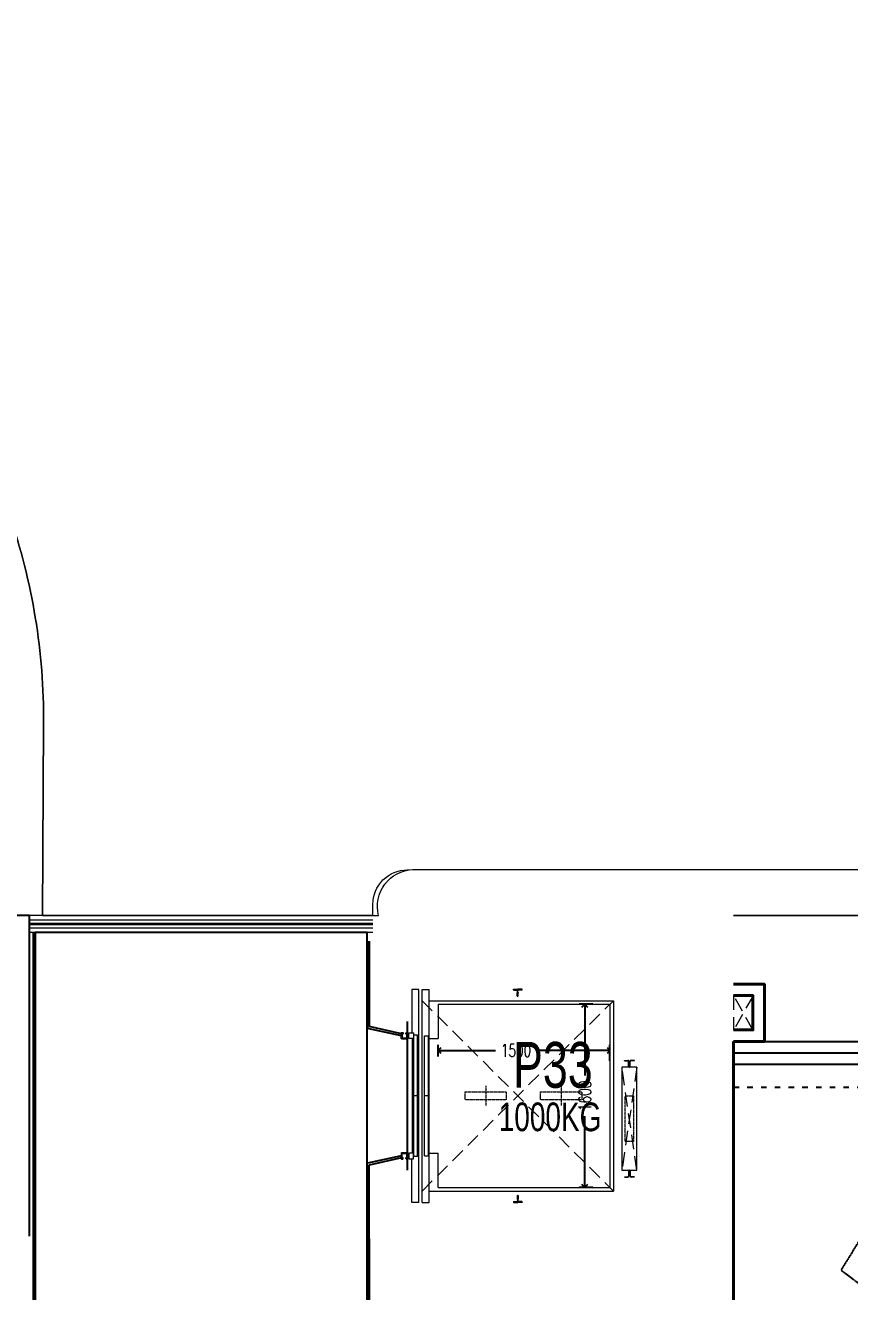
# Model space of a CAD drawing. Header units: millimetres. Extents: x -361654186 to 361255443, y -278569811 to 278836587.
# Drawn here: x -39959 to -32759, y 24885 to 35943 of the extents above; entities that cross this region are included whole.
import ezdxf
from ezdxf.xclip import XClip

# ---------------------------------------------------------------- set-up
doc = ezdxf.new("R2010")
doc.units = ezdxf.units.MM
doc.header["$MEASUREMENT"] = 0
doc.header["$XCLIPFRAME"] = 0
for name, pattern in [('220403_HDN_Penthouse Plan$0$HIDDEN', [0.375, 0.25, -0.125]), ('ACAD_ISO03W100', [30, 12, -18]), ('HIDDEN', [0.375, 0.25, -0.125]), ('Xref_ST_MBDV Cot vach 30.7.2022$0$CENTERX2', [4, 2.5, -0.5, 0.5, -0.5]), ('Xref_ST_MBDV Cot vach 30.7.2022$0$HIDDEN', [0.375, 0.25, -0.125]), ('Xref_ST_MBDV Cot vach 30.7.2022$0$PHANTOMX2', [5, 2.5, -0.5, 0.5, -0.5, 0.5, -0.5])]:
    doc.linetypes.add(name, pattern=pattern)
for name, color, linetype, lineweight in [('00_duong_QH', 7, 'Continuous', 9), ('AUDIT_I_220808132811-11', 7, 'Continuous', 9), ('KT-Kich thuoc', 159, 'Continuous', 18), ('KT-lomo nuoc', 3, 'HIDDEN', 5), ('KT-Net cat', 1, 'Continuous', 40), ('Xref_ST_MBDV Cot vach 30.7.2022$0$KT-Net cua', 87, 'Continuous', 9), ('Xref_ST_MBDV Cot vach 30.7.2022$0$KT-Net thay', 7, 'Continuous', 15), ('Xref_ST_MBDV Cot vach 30.7.2022$0$KT-Noi that', 36, 'Continuous', 9)]:
    doc.layers.add(name, color=color, linetype=linetype, lineweight=lineweight)
for name, color, linetype in [('220403_HDN_Penthouse Plan$0$BANQUET TABLE', 251, 'Continuous'), ('IDEA - dim', 251, 'Continuous'), ('KT-Net manh', 139, 'Continuous'), ('Xref_ST_MBDV Cot vach 30.7.2022$0$KT-Dim', 8, 'Continuous'), ('Xref_ST_MBDV Cot vach 30.7.2022$0$KT-Net manh', 139, 'Continuous'), ('Xref_ST_MBDV Cot vach 30.7.2022$0$KT-Text', 7, 'Continuous'), ('Xref_ST_MBDV Cot vach 30.7.2022$0$ST_MBDV Cot vach 220803$0$Xref_ST_MBDV Cot vach 30.7.2022$0$KT-Tuong', 1, 'Continuous')]:
    doc.layers.add(name, color=color, linetype=linetype)
doc.styles.add('Xref_ST_MBDV Cot vach 30.7.2022$0$Arial', font='arial.ttf', dxfattribs={"width": 0.7})
doc.styles.add('Xref_ST_MBDV Cot vach 30.7.2022$0$DIM', font='vnsimli.shx', dxfattribs={"width": 0.7})
doc.dimstyles.new('Xref_ST_MBDV Cot vach 30.7.2022$0$CCU 1-100 A1', dxfattribs={"dimscale": 100, "dimtxt": 2.2, "dimasz": 1, "dimexe": 1, "dimexo": 0, "dimgap": 1, "dimtad": 1, "dimdec": 0, "dimdsep": 46, "dimtxsty": 'Xref_ST_MBDV Cot vach 30.7.2022$0$DIM', "dimblk1": 'Xref_ST_MBDV Cot vach 30.7.2022$0$_ARCHTICK', "dimblk2": 'Xref_ST_MBDV Cot vach 30.7.2022$0$_ARCHTICK', "dimsah": 1, "dimcen": 0, "dimdle": 1, "dimclrd": 256, "dimclre": 256, "dimclrt": 31, "dimadec": 0, "dimazin": 0, "dimtfac": 1, "dimtdec": 0, "dimtix": 1, "dimtmove": 2, "dimatfit": 3, "dimldrblk": 'Xref_ST_MBDV Cot vach 30.7.2022$0$_ARCHTICK', "dimfxl": 8, "dimtolj": 1, "dimarcsym": 0})

# ---------------------------------------------------------------- blocks, each defined once
blk = doc.blocks.new('Xref_ST_MBDV Cot vach 30.7.2022$0$_Open90')
at = {"color": 0, "linetype": 'ByBlock', "lineweight": -2}
for p, q in [((0, 0), (-1, 0)), ((-0.5, 0.5), (0, 0)), ((0, 0), (-0.5, -0.5))]:
    blk.add_line(p, q, dxfattribs=at)
blk = doc.blocks.new('*D16')
at = {"layer": 'Defpoints', "color": 5, "transparency": 16777216}
for p, q in [((-2230, 1494), (-2230, 1596)), ((-730, 1457), (-730, 1596)), ((-2180, 1546), (-1728, 1546)), ((-780, 1546), (-1372, 1546))]:
    blk.add_line(p, q, dxfattribs=at)
at = {"layer": 'Defpoints', "color": 0, "transparency": 16777216}
for p in [(-2230, 1546), (-2230, 1494, 0), (-730, 1457, 0)]:
    blk.add_point(p, dxfattribs=at)
at = {"layer": 'Defpoints', "color": 5, "transparency": 16777216, "xscale": 50, "yscale": 50, "zscale": 50, "rotation": 180}
blk.add_blockref('Xref_ST_MBDV Cot vach 30.7.2022$0$_Open90', (-2230, 1546), dxfattribs=at)
at = {"layer": 'Defpoints', "color": 5, "transparency": 16777216, "xscale": 50, "yscale": 50, "zscale": 50}
blk.add_blockref('Xref_ST_MBDV Cot vach 30.7.2022$0$_Open90', (-730, 1546), dxfattribs=at)
at = {"layer": 'Defpoints', "color": 5, "transparency": 16777216, "insert": (-1550, 1546), "char_height": 110, "attachment_point": 5, "style": 'Xref_ST_MBDV Cot vach 30.7.2022$0$DIM'}
blk.add_mtext('\\A1;1500', dxfattribs=at)
blk = doc.blocks.new('Xref_ST_MBDV Cot vach 30.7.2022$0$_ARCHTICK')
at = {"color": 0, "linetype": 'ByBlock', "const_width": 0.15}
blk.add_lwpolyline([(-0.5, -0.5), (0.5, 0.5)], dxfattribs=at)
blk = doc.blocks.new('*D17')
at = {"layer": 'Defpoints', "color": 5, "transparency": 16777216}
for p, q in [((-879, 1950), (-1000, 1950)), ((-950, 1900), (-950, 1328)), ((-950, 400), (-950, 972)), ((-879, 350), (-1000, 350))]:
    blk.add_line(p, q, dxfattribs=at)
at = {"layer": 'Defpoints', "color": 0, "transparency": 16777216}
for p in [(-879, 1950, 0), (-950, 350), (-879, 350, 0)]:
    blk.add_point(p, dxfattribs=at)
at = {"layer": 'Defpoints', "color": 5, "transparency": 16777216, "xscale": 50, "yscale": 50, "zscale": 50}
for p, rotation in [((-950, 1950), 90), ((-950, 350), 270)]:
    blk.add_blockref('Xref_ST_MBDV Cot vach 30.7.2022$0$_Open90', p, dxfattribs=dict(at, rotation=rotation))
at = {"layer": 'Defpoints', "color": 5, "transparency": 16777216, "insert": (-950, 1150), "char_height": 110, "attachment_point": 5, "rotation": 90, "style": 'Xref_ST_MBDV Cot vach 30.7.2022$0$DIM'}
blk.add_mtext('\\A1;1600', dxfattribs=at)
blk = doc.blocks.new('ĂERWER')
at = {"layer": 'Xref_ST_MBDV Cot vach 30.7.2022$0$KT-Text', "style": 'Xref_ST_MBDV Cot vach 30.7.2022$0$Arial', "width": 0.7}
for s, height, p in [('P33', 400, (-35742, 26404)), ('1000KG', 250, (-35867, 26025))]:
    blk.add_text(s, height=height, dxfattribs=at).set_placement(p)
blk = doc.blocks.new('220403_HDN_Penthouse Plan$0$A$C3EC23B15')
at = {"layer": '220403_HDN_Penthouse Plan$0$BANQUET TABLE', "color": 8, "linetype": '220403_HDN_Penthouse Plan$0$HIDDEN'}
for p, q in [((109, 545), (79, 172)), ((300, 545), (109, 545)), ((300, 545), (491, 545)), ((491, 545), (521, 172))]:
    blk.add_line(p, q, dxfattribs=at)
for centre, radius, start, end in [((104, 171), 25, 178.6483, 261.1494), ((300, 1067), 942, 257.7392, 269.9906), ((300, 1067), 942, 270.0094, 282.2608), ((496, 171), 25, 278.8506, 1.3517)]:
    blk.add_arc(centre, radius, start, end, dxfattribs=at)
blk = doc.blocks.new('220403_HDN_Penthouse Plan$0$dining')
blk.add_circle((-2632081, -10960261), 900)
blk.add_blockref('220403_HDN_Penthouse Plan$0$A$C3EC23B15', (-2632381, -10959636))
for p, rotation in [((-2632736, -10960032), 45.08728904840522), ((-2631858, -10959605), 315.6110233388363), ((-2632705, -10960563), 90.17457809681035), ((-2631459, -10959956), 270.5237342904312), ((-2632308, -10960916), 135.2618671452156), ((-2631426, -10960486), 225.4364452420259), ((-2631778, -10960884), 180.3491561936208)]:
    blk.add_blockref('220403_HDN_Penthouse Plan$0$A$C3EC23B15', p, dxfattribs=dict(rotation=rotation))
blk = doc.blocks.new('skvl5')
at = {"layer": 'IDEA - dim'}
for p, q in [((-8550, 9600), (8550, 9600)), ((-8550, 9500), (-125, 9500)), ((-8550, 9400), (-125, 9400))]:
    blk.add_line(p, q, dxfattribs=at)
at = {"layer": 'KT-Net cat'}
blk.add_line((-8550, 0), (-8550, 9600), dxfattribs=at)
at = {"layer": 'KT-Net manh', "linetype": 'ACAD_ISO03W100', "ltscale": 4}
blk.add_line((-8550, 9200), (-125, 9200), dxfattribs=at)
at = {"layer": 'IDEA - dim', "extrusion": (2.69414e-06, 1.89619e-06, 1), "rotation": 327.6386932972766}
blk.add_blockref('220403_HDN_Penthouse Plan$0$dining', (8083322, 7856322, 3), dxfattribs=at)
blk = doc.blocks.new('*U262')
at = {"layer": 'KT-lomo nuoc', "ltscale": 500}
for p, q in [((-224, 262), (0, 0)), ((-167, -32), (-57, 295))]:
    blk.add_line(p, q, dxfattribs=at)
blk.add_lwpolyline([(-167, -32), (-224, 262), (-57, 295), (0, 0)], close=True, dxfattribs=at)
blk = doc.blocks.new('CTN TN T39')
at = {"layer": 'KT-Net cat', "elevation": 0}
for points in [[(-29851, 0), (-29581, 0), (-29581, 500), (-29851, 500)], [(-29851, 100), (-29681, 100), (-29681, 400), (-29851, 400)]]:
    blk.add_lwpolyline(points, dxfattribs=at)
at = {"layer": 'KT-lomo nuoc', "linetype": 'HIDDEN', "xscale": -0.9999999999999997, "rotation": 10.8976534755902}
blk.add_blockref('*U262', (-29851, 100, 0), dxfattribs=at)
blk = doc.blocks.new('Xref_ST_MBDV Cot vach 30.7.2022$0$TM 1000kg')
at = {"layer": 'Xref_ST_MBDV Cot vach 30.7.2022$0$KT-Net manh'}
for p, q in [((-2850, 2500), (-2850, 1742.2)), ((-2832, 2500), (-2832, 1754.4)), ((-2500, 1800), (-2500, 500)), ((-2850, 1742.2), (-2847, 1742.2)), ((-2847, 1742.2), (-2847, 1739.2)), ((-2550, 1674.2), (-2847, 1739.2)), ((-2550, 1692.7), (-2832, 1754.4)), ((-2850, 557.8), (-2847, 557.8)), ((-2850, -100), (-2850, 557.8)), ((-2550, 625.8), (-2847, 560.8)), ((-2847, 557.8), (-2847, 560.8)), ((-2550, 607.3), (-2832, 545.6)), ((-2832, -100), (-2832, 545.6))]:
    blk.add_line(p, q, dxfattribs=at)
at = {"layer": 'Xref_ST_MBDV Cot vach 30.7.2022$0$KT-Net manh', "const_width": 2}
for points in [[(-2847, 1742.2), (-2832, 1754.4)], [(-2847, 557.8), (-2832, 545.6)]]:
    blk.add_lwpolyline(points, dxfattribs=at)
at = {"layer": 'Xref_ST_MBDV Cot vach 30.7.2022$0$KT-Net manh', "ltscale": 2}
for points in [[(-2510, 1700), (-2500, 1700), (-2500, 1650), (-2550, 1650), (-2550, 1700), (-2540, 1700), (-2540, 1690), (-2541.6, 1690), (-2541.6, 1698.4), (-2548.4, 1698.4), (-2548.4, 1651.6), (-2501.6, 1651.6), (-2501.6, 1698.4), (-2508.4, 1698.4), (-2508.4, 1690), (-2510, 1690)], [(-2510, 600), (-2500, 600), (-2500, 650), (-2550, 650), (-2550, 600), (-2540, 600), (-2540, 610), (-2541.6, 610), (-2541.6, 601.6), (-2548.4, 601.6), (-2548.4, 648.4), (-2501.6, 648.4), (-2501.6, 601.6), (-2508.4, 601.6), (-2508.4, 610), (-2510, 610)]]:
    blk.add_lwpolyline(points, close=True, dxfattribs=at)
at = {"layer": 'Xref_ST_MBDV Cot vach 30.7.2022$0$KT-Noi that', "linetype": 'Continuous', "ltscale": 2}
for p, q in [((-2460, 2080, 0), (-2460, 1700, 0)), ((-2400, 2080, 0), (-2460, 2080, 0)), ((-2400, 220, 0), (-2400, 2080, 0)), ((-2370, 220, 0), (-2370, 2080, 0)), ((-2370, 2080, 0), (-2310, 2080, 0)), ((-2310, 220, 0), (-2310, 2080, 0)), ((-2310, 1981, 0), (-700, 1981, 0)), ((-2230, 1950, 0), (-730, 1950, 0)), ((-2230, 1950, 0), (-2230, 1650, 0)), ((-730, 1950, 0), (-730, 350, 0)), ((-700, 1981, 0), (-700, 319, 0)), ((-2441.3, 620, 0), (-2441.3, 1680, 0)), ((-2411, 1680, 0), (-2441.3, 1680, 0)), ((-2411, 620, 0), (-2411, 1680, 0)), ((-2348, 625, 0), (-2348, 1675, 0)), ((-2348, 1675, 0), (-2314, 1675, 0)), ((-2314, 625, 0), (-2314, 1675, 0)), ((-2455, 650, 0), (-2455, 1650, 0)), ((-2310, 1650, 0), (-2230, 1650, 0)), ((-2411, 1150, 0), (-2441.3, 1150, 0)), ((-2314, 1150, 0), (-2348, 1150, 0)), ((-2460, 220, 0), (-2460, 600, 0)), ((-2411, 620, 0), (-2441.3, 620, 0)), ((-2348, 625, 0), (-2314, 625, 0)), ((-2310, 650, 0), (-2230, 650, 0)), ((-2230, 350, 0), (-2230, 650, 0)), ((-2230, 350, 0), (-730, 350, 0)), ((-2310, 319, 0), (-700, 319, 0)), ((-2400, 220, 0), (-2460, 220, 0)), ((-2370, 220, 0), (-2310, 220, 0))]:
    blk.add_line(p, q, dxfattribs=at)
at = {"layer": 'Xref_ST_MBDV Cot vach 30.7.2022$0$KT-Noi that', "linetype": 'Continuous'}
for p, q in [((-1572.5, 2077, 0), (-1572.5, 2082, 0)), ((-1572.5, 2082, 0), (-1535, 2082, 0)), ((-1569.5, 2074, 0), (-1540.1, 2070.9, 0)), ((-1540, 2021, 0), (-1540, 2050, 0)), ((-1539, 2020, 0), (-1535, 2020, 0)), ((-1537.1, 2054.1, 0), (-1537.1, 2067.9, 0)), ((-1497.5, 2082, 0), (-1535, 2082, 0)), ((-1531, 2020, 0), (-1535, 2020, 0)), ((-1532.9, 2054.1, 0), (-1532.9, 2067.9, 0)), ((-1530, 2021, 0), (-1530, 2050, 0)), ((-1500.5, 2074, 0), (-1529.9, 2070.9, 0)), ((-1497.5, 2077, 0), (-1497.5, 2082, 0)), ((-603.5, 1460, 0), (-574.4, 1460, 0)), ((-603.5, 1456.8, 0), (-603.5, 1460, 0)), ((-603.5, 1456.8, 0), (-574.4, 1456.8, 0)), ((-568.2, 1406.2, 0), (-568.2, 1450.6, 0)), ((-565, 1406.2, 0), (-565, 1450.6, 0)), ((-555, 1406.2, 0), (-555, 1450.6, 0)), ((-551.8, 1406.2, 0), (-551.8, 1450.6, 0)), ((-516.5, 1460, 0), (-545.6, 1460, 0)), ((-516.5, 1456.8, 0), (-545.6, 1456.8, 0)), ((-516.5, 1456.8, 0), (-516.5, 1460, 0)), ((-558, 1403.2, 0), (-562, 1403.2, 0)), ((-558, 1400, 0), (-562, 1400, 0)), ((-603.5, 443.2, 0), (-574.4, 443.2, 0)), ((-568.2, 493.8, 0), (-568.2, 449.4, 0)), ((-565, 493.8, 0), (-565, 449.4, 0)), ((-558, 500, 0), (-562, 500, 0)), ((-558, 496.8, 0), (-562, 496.8, 0)), ((-555, 493.8, 0), (-555, 449.4, 0)), ((-551.8, 493.8, 0), (-551.8, 449.4, 0)), ((-516.5, 443.2, 0), (-545.6, 443.2, 0)), ((-603.5, 440, 0), (-574.4, 440, 0)), ((-516.5, 440, 0), (-545.6, 440, 0)), ((-1572.5, 223, 0), (-1572.5, 218, 0)), ((-1569.5, 226, 0), (-1540.1, 229.1, 0)), ((-1540, 279, 0), (-1540, 250, 0)), ((-1539, 280, 0), (-1535, 280, 0)), ((-1537.1, 245.9, 0), (-1537.1, 232.1, 0)), ((-1531, 280, 0), (-1535, 280, 0)), ((-1532.9, 245.9, 0), (-1532.9, 232.1, 0)), ((-1530, 279, 0), (-1530, 250, 0)), ((-1500.5, 226, 0), (-1529.9, 229.1, 0)), ((-1497.5, 223, 0), (-1497.5, 218, 0)), ((-1572.5, 218, 0), (-1535, 218, 0)), ((-1497.5, 218, 0), (-1535, 218, 0))]:
    blk.add_line(p, q, dxfattribs=at)
at = {"layer": 'Xref_ST_MBDV Cot vach 30.7.2022$0$KT-Noi that', "linetype": 'Xref_ST_MBDV Cot vach 30.7.2022$0$HIDDEN', "ltscale": 500}
for p, q in [((-2370, 1981, 0), (-700, 319, 0)), ((-2370, 319, 0), (-700, 1981, 0)), ((-495, 1400, 0), (-625, 500, 0)), ((-495, 500, 0), (-625, 1400, 0))]:
    blk.add_line(p, q, dxfattribs=at)
at = {"layer": 'Xref_ST_MBDV Cot vach 30.7.2022$0$KT-Noi that', "linetype": 'Xref_ST_MBDV Cot vach 30.7.2022$0$CENTERX2'}
for p, q in [((-1815, 1236, 0), (-1815, 1066.7, 0)), ((-1155, 1236, 0), (-1155, 1066.7, 0))]:
    blk.add_line(p, q, dxfattribs=at)
at = {"layer": 'Xref_ST_MBDV Cot vach 30.7.2022$0$KT-Noi that', "linetype": 'Continuous', "ltscale": 2, "elevation": 0}
for points in [[(-2485, 1700), (-2445, 1700), (-2445, 1650), (-2485, 1650)], [(-495, 1400), (-625, 1400), (-625, 500), (-495, 500)], [(-2485, 600), (-2445, 600), (-2445, 650), (-2485, 650)]]:
    blk.add_lwpolyline(points, close=True, dxfattribs=at)
at = {"layer": 'Xref_ST_MBDV Cot vach 30.7.2022$0$KT-Noi that', "linetype": 'Xref_ST_MBDV Cot vach 30.7.2022$0$PHANTOMX2', "elevation": 0}
for points in [[(-1635, 1186), (-1635, 1114), (-1995, 1114), (-1995, 1186)], [(-975, 1186), (-975, 1114), (-1335, 1114), (-1335, 1186)], [(-524, 1150), (-524, 750), (-596, 750), (-596, 1150)]]:
    blk.add_lwpolyline(points, close=True, dxfattribs=at)
at = {"layer": 'Xref_ST_MBDV Cot vach 30.7.2022$0$KT-Noi that', "linetype": 'Continuous'}
for centre, radius, start, end in [((-1569.5, 2077, 0), 3, 180, 270), ((-1540.1, 2067.9, 0), 3, 0, 90), ((-1542.3, 2054.7, 0), 5.25, 295.66972, 353.31728), ((-1539, 2021, 0), 1, 180, 270), ((-1529.9, 2067.9, 0), 3, 90, 180), ((-1527.7, 2054.7, 0), 5.25, 186.68272, 244.33028), ((-1531, 2021, 0), 1, 270, 0), ((-1500.5, 2077, 0), 3, 270, 0), ((-574.4, 1450.6, 0), 9.4, 0, 90), ((-574.4, 1450.6, 0), 6.2, 0, 90), ((-545.6, 1450.6, 0), 9.4, 90, 180), ((-545.6, 1450.6, 0), 6.2, 90, 180), ((-562, 1406.2, 0), 6.2, 180, 270), ((-562, 1406.2, 0), 3, 180, 270), ((-558, 1406.2, 0), 3, 270, 0), ((-558, 1406.2, 0), 6.2, 270, 0), ((-574.4, 449.4, 0), 6.2, 270, 0), ((-574.4, 449.4, 0), 9.4, 270, 0), ((-562, 493.8, 0), 6.2, 90, 180), ((-562, 493.8, 0), 3, 90, 180), ((-558, 493.8, 0), 6.2, 0, 90), ((-558, 493.8, 0), 3, 0, 90), ((-545.6, 449.4, 0), 9.4, 180, 270), ((-545.6, 449.4, 0), 6.2, 180, 270), ((-1569.5, 223, 0), 3, 90, 180), ((-1540.1, 232.1, 0), 3, 270, 0), ((-1539, 279, 0), 1, 90, 180), ((-1542.3, 245.3, 0), 5.25, 6.68272, 64.33028), ((-1527.7, 245.3, 0), 5.25, 115.66972, 173.31728), ((-1529.9, 232.1, 0), 3, 180, 270), ((-1531, 279, 0), 1, 0, 90), ((-1500.5, 223, 0), 3, 0, 90)]:
    blk.add_arc(centre, radius, start, end, dxfattribs=at)
at = {"layer": 'Defpoints', "color": 5}
for base, p1, p2, angle, picture, middle in [((-950.2, 350), (-879.1, 1950, 0), (-879.1, 350, 0), 90, '*D17', (-950.2, 1150)), ((-2230, 1545.8), (-730, 1457.2, 0), (-2230, 1494.3, 0), 180, '*D16', (-1550.1, 1545.8))]:
    dim = blk.add_linear_dim(base=base, p1=p1, p2=p2, angle=angle, dimstyle='Xref_ST_MBDV Cot vach 30.7.2022$0$CCU 1-100 A1', override={"dimscale": 50, "dimblk1": 'Xref_ST_MBDV Cot vach 30.7.2022$0$_Open90', "dimblk2": 'Xref_ST_MBDV Cot vach 30.7.2022$0$_Open90', "dimclrd": 5, "dimclre": 5, "dimclrt": 5, "dimlwd": 65535, "dimlwe": 65535}, dxfattribs=at)
    dim.commit()
    dim.dimension.update_dxf_attribs({"geometry": picture, "text_midpoint": middle, "dimtype": 128})

msp = doc.modelspace()

# ---------------------------------------------------------------- linework, layer by layer
at = {"layer": '00_duong_QH', "color": 251, "extrusion": (7.52316e-37, 3.29453e-06, 1), "elevation": 0}
for points in [[(-67604.9, 47058.4), (-68012.4, 48238.6), (-68352.8, 49264.2, -0.5721349), (-63965.8, 55577), (-63965.8, 55577), (-48893.2, 51221.9, -0.260044), (-45962.5, 48619), (-41822.5, 36692.5), (-40100.1, 31673.7, -0.0851587), (-39798.8, 29842.7), (-39808.9, 28170.4), (-36873, 28170.4, -0.4853325), (-36573, 28570.4), (-8455.9, 28570.4, -0.3325648), (-3256, 23917.1), (-1689.9, 16402), (-1650.9, 16200.2), (-808.1, 12371.4, -0.4743644), (-5967.1, 6070.4), (-38752, 6070.4), (-51104.5, 6070.4, -0.3210444), (-56306.9, 9785.7), (-64631.8, 33863.9, 0.4109427), (-65278.7, 34182.9)], [(-1001.1, 10781.1, -0.3653099), (-5967.1, 6470.4), (-51150.3, 6480.2, -0.3200236), (-55927.1, 9911.4), (-64253.7, 33994.6, 0.4141945), (-65414.8, 34559.2)], [(-33773, 28170.4), (-7957.6, 28166.7, -0.1283826), (-6048.8, 27586.7, -0.0664995), (-4917.6, 26672.3, -0.1326112), (-3451.2, 23873.7)]]:
    msp.add_lwpolyline(points, format="xyb", dxfattribs=at)
at = {"layer": 'AUDIT_I_220808132811-11', "elevation": 0}
for points in [[(-39808.9, 28170.4), (-39798.8, 29842.7, 0.0851587), (-40100.1, 31673.7), (-41834.8, 36688.2), (-45962.5, 48619, 0.2600452), (-48893.2, 51221.9), (-63965.8, 55577, 0.5721349), (-68352.8, 49264.2), (-68069.9, 48444.2)], [(-36923, 28168.2), (-36923, 28268.2, -0.4142136), (-36623, 28568.2), (-8455.9, 28570.4, -0.1855238), (-4771.5, 26808.9, -0.1326594), (-3256, 23917.1, 0.1326594)], [(-3451.2, 23873.7, 0.1326112), (-4917.6, 26672.3, 0.0664995), (-6048.8, 27586.7, 0.1376153), (-8129.3, 28170.4), (-33773, 28170.4)]]:
    msp.add_lwpolyline(points, format="xyb", dxfattribs=at)
at = {"layer": 'Xref_ST_MBDV Cot vach 30.7.2022$0$KT-Net cua'}
for p, q in [((-36923, 28130.4, 0), (-39923, 28130.4)), ((-36923, 28101.4, 0), (-39923, 28101.4)), ((-36923, 28089.4, 0), (-39923, 28089.4)), ((-36923, 28060.4, 0), (-39923, 28060.4))]:
    msp.add_line(p, q, dxfattribs=at)
at = {"layer": 'Xref_ST_MBDV Cot vach 30.7.2022$0$KT-Net manh'}
for p, q in [((-39891.1, 28020.4, 0), (-39891, 25220.4, 0)), ((-39873.1, 28020.4, 0), (-39873.1, 25220.4, 0)), ((-36973, 25345.4), (-36973, 25220.4, 0)), ((-36955.1, 25345.4, 0), (-36955, 25220.4, 0))]:
    msp.add_line(p, q, dxfattribs=at)
at = {"layer": 'Xref_ST_MBDV Cot vach 30.7.2022$0$KT-Net manh', "elevation": 0}
msp.add_lwpolyline([(-39873.1, 17670.4), (-36973, 17670.4), (-36973, 28020.4), (-39873.1, 28020.4)], close=True, dxfattribs=at)
at = {"layer": 'Xref_ST_MBDV Cot vach 30.7.2022$0$KT-Net thay'}
for p, q in [((-36923, 28170.4, 0), (-39923, 28170.4)), ((-36923, 28020.4, 0), (-39923, 28020.4))]:
    msp.add_line(p, q, dxfattribs=at)
at = {"layer": 'Xref_ST_MBDV Cot vach 30.7.2022$0$ST_MBDV Cot vach 220803$0$Xref_ST_MBDV Cot vach 30.7.2022$0$KT-Tuong', "extrusion": (5.05853e-09, -7.09797e-09, 1), "elevation": 0}
msp.add_lwpolyline([(-39923, 25370.4), (-39923, 28170.4), (-40454.4, 28170.4)], dxfattribs=at)

# ---------------------------------------------------------------- block references
at = {"layer": 'IDEA - dim'}
msp.add_blockref('skvl5', (-25223.1, 17470.6, 0), dxfattribs=at)
at = {"layer": 'KT-Kich thuoc', "color": 2}
msp.add_blockref('CTN TN T39', (-3922.5, 27070.4, 0), dxfattribs=at)
at = {"layer": 'Xref_ST_MBDV Cot vach 30.7.2022$0$KT-Dim'}
msp.add_blockref('Xref_ST_MBDV Cot vach 30.7.2022$0$TM 1000kg', (-34123.1, 25445.4, 0), dxfattribs=at)
at = {"layer": 'Xref_ST_MBDV Cot vach 30.7.2022$0$KT-Noi that', "xscale": -1}
msp.add_blockref('Xref_ST_MBDV Cot vach 30.7.2022$0$TM 1000kg', (-42723, 22720.4, 0), dxfattribs=at)
at = {"layer": 'Xref_ST_MBDV Cot vach 30.7.2022$0$KT-Noi that'}
msp.add_blockref('Xref_ST_MBDV Cot vach 30.7.2022$0$TM 1000kg', (-34123, 22720.4, 0), dxfattribs=at)
at = {"layer": 'Xref_ST_MBDV Cot vach 30.7.2022$0$KT-Text'}
ref = msp.add_blockref('ĂERWER', (42.7, 261.9, 0), dxfattribs=at)
XClip(ref).set_block_clipping_path([(-129162.7130534218, -17397.7690829069), (14817.2869467421, 85402.2309170931)])

doc.saveas('drawing.dxf')
